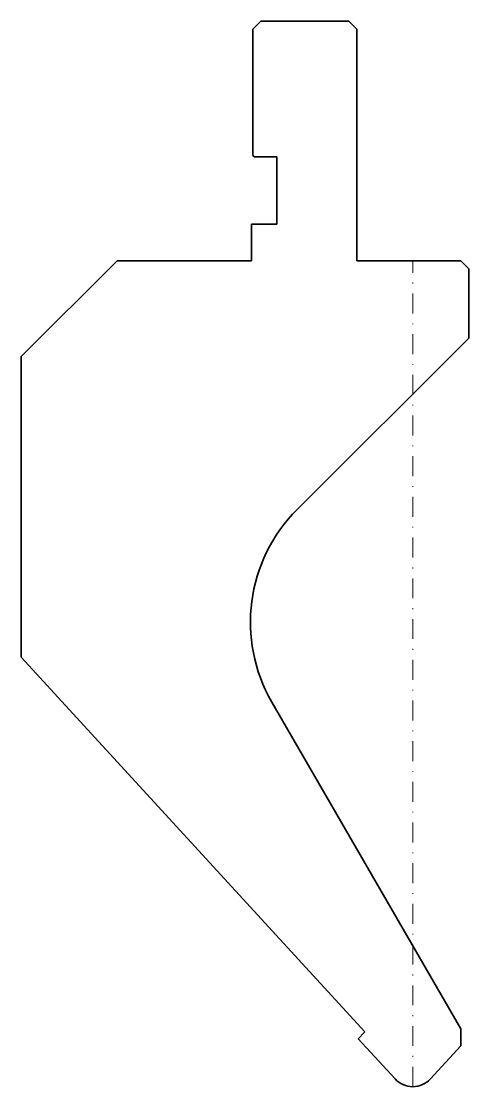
# Model space of a CAD drawing. Header units: millimetres. Extents: x -49 to 7, y 0 to 134.
import ezdxf

# ---------------------------------------------------------------- set-up
doc = ezdxf.new("R2010")
doc.units = ezdxf.units.MM
doc.header["$LTSCALE"] = 5
doc.linetypes.add('AUSGEZOGEN', pattern=[0])
doc.linetypes.add('DASHDOT', pattern=[1, 0.5, -0.25, 0, -0.25])
doc.layers.add('2', color=7, linetype='Continuous')

msp = doc.modelspace()

# ---------------------------------------------------------------- linework, layer by layer
at = {"layer": '2', "color": 7, "linetype": 'AUSGEZOGEN', "lineweight": 35}
for p, q in [((-20, 132.5), (-19, 133.5)), ((-20, 116.7), (-20, 132.5)), ((-19, 133.5), (-8, 133.5)), ((-8, 133.5), (-7, 132.5)), ((-7, 132.5), (-7, 103.5)), ((-19.8, 116.5), (-20, 116.7)), ((-17, 116.5), (-19.8, 116.5)), ((-17, 108.1), (-17, 116.5)), ((-20.2, 103.5), (-20.2, 108.1)), ((-20.2, 108.1), (-17, 108.1)), ((-49, 91.5), (-37, 103.5)), ((-37, 103.5), (-20.2, 103.5)), ((-7, 103.5), (6, 103.5)), ((6, 103.5), (7, 102.5)), ((7, 102.5), (7, 93.8)), ((7, 93.8), (-14.46, 72.34)), ((-49, 53.82), (-49, 91.5)), ((-5.99, 6.88), (-49, 53.82)), ((-17.64, 48.2), (6, 7.26)), ((-6.83, 6.01), (-5.99, 6.88)), ((6, 7.26), (6, 5.11)), ((-2.21, 0.97), (-6.83, 6.01)), ((6, 5.11), (2.21, 0.97))]:
    msp.add_line(p, q, dxfattribs=at)
at = {"layer": '2', "color": 7, "linetype": 'DASHDOT', "lineweight": 18}
msp.add_line((0, 0), (0, 103.5), dxfattribs=at)
at = {"layer": '2', "color": 7, "linetype": 'AUSGEZOGEN', "lineweight": 35}
for centre, radius, start, end in [((-0.32, 58.2), 20, 135, 210), ((0, 3), 3, 222.5, 317.5)]:
    msp.add_arc(centre, radius, start, end, dxfattribs=at)

doc.saveas('drawing.dxf')
